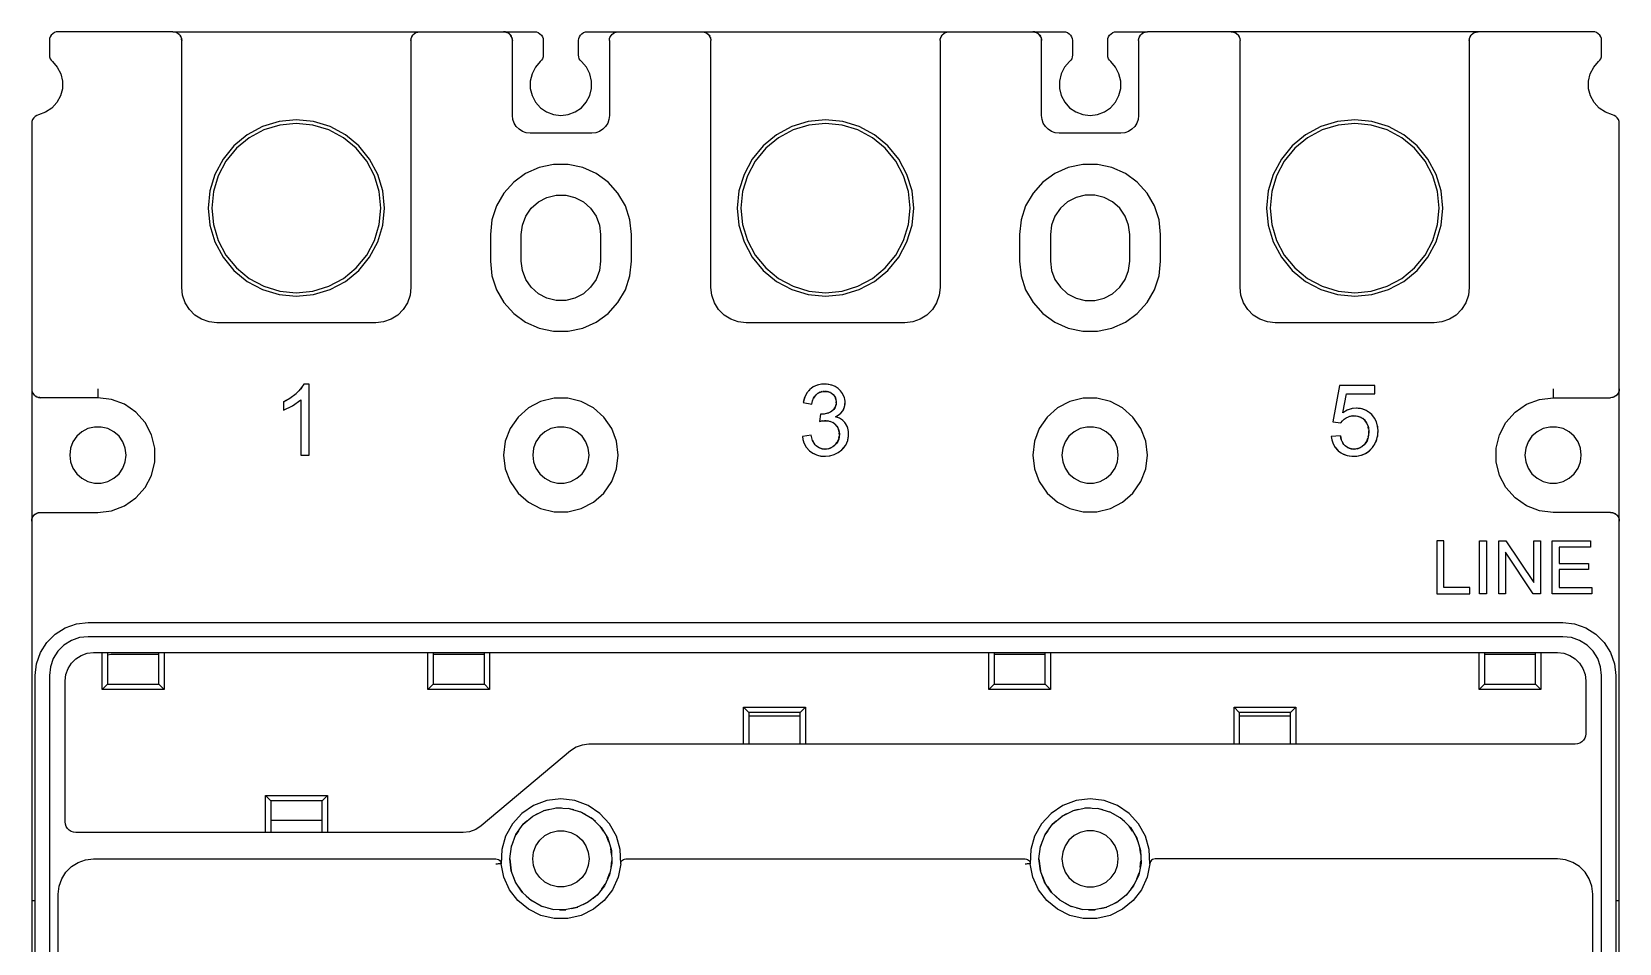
# Model space of a CAD drawing. Header units: millimetres. Extents: x 0 to 90, y 0 to 155.
# Drawn here: x 0 to 90, y 103.3 to 155 of the extents above; entities that cross this region are included whole.
import ezdxf

# ---------------------------------------------------------------- set-up
doc = ezdxf.new("R2010")
doc.units = ezdxf.units.MM

# ---------------------------------------------------------------- blocks, each defined once
blk = doc.blocks.new('CHINT_19175bf650855791af7d52e39bfb35eb_FACE_0')
at = {"color": 141, "linetype": 'Continuous', "true_color": 0x40d9ff}
for p, q in [((14.644, 134.224), (14.263, 134.013)), ((15.158, 134.653), (14.984, 134.481)), ((15.305, 134.83), (15.229, 134.738)), ((44.39, 134.332), (44.326, 134.22)), ((44.473, 134.428), (44.41, 134.355)), ((44.568, 134.503), (44.51, 134.459)), ((44.675, 134.56), (44.616, 134.53)), ((44.795, 134.595), (44.728, 134.577)), ((44.927, 134.61), (44.845, 134.603)), ((45.054, 134.605), (44.97, 134.611)), ((45.168, 134.581), (45.101, 134.598)), ((45.277, 134.538), (45.221, 134.565)), ((45.379, 134.472), (45.328, 134.511)), ((45.464, 134.39), (45.423, 134.437)), ((45.529, 134.298), (45.501, 134.345)), ((45.589, 134.15), (45.558, 134.243)), ((45.102, 133.364), (45.187, 133.396)), ((45.233, 133.414), (45.358, 133.482)), ((45.465, 133.573), (45.533, 133.667)), ((45.549, 133.703), (45.576, 133.766)), ((45.585, 133.801), (45.6, 133.874)), ((45.606, 133.968), (45.608, 134.007)), ((74.876, 133.214), (74.712, 133.187)), ((75.067, 133.21), (74.927, 133.215)), ((75.24, 133.173), (75.126, 133.202)), ((44.858, 132.934), (44.659, 132.893)), ((45.032, 132.945), (44.935, 132.942)), ((45.208, 132.923), (45.104, 132.941)), ((45.367, 132.866), (45.272, 132.907)), ((45.535, 132.756), (45.423, 132.84)), ((45.659, 132.617), (45.555, 132.74)), ((45.74, 132.459), (45.675, 132.591)), ((45.779, 132.295), (45.744, 132.452)), ((74.343, 132.974), (74.305, 132.939)), ((75.407, 133.098), (75.303, 133.153)), ((75.587, 132.955), (75.455, 133.071)), ((75.688, 132.811), (75.601, 132.936)), ((75.76, 132.635), (75.713, 132.757)), ((75.79, 132.474), (75.771, 132.593)), ((75.799, 132.247), (75.801, 132.371)), ((44.26, 131.851), (44.335, 131.694)), ((44.349, 131.665), (44.379, 131.624)), ((44.407, 131.586), (44.47, 131.52)), ((44.613, 131.419), (44.761, 131.362)), ((45.296, 131.401), (45.433, 131.478)), ((45.469, 131.507), (45.559, 131.588)), ((45.593, 131.626), (45.663, 131.721)), ((45.689, 131.762), (45.751, 131.907)), ((45.756, 131.932), (45.782, 132.07)), ((45.785, 132.12), (45.783, 132.247)), ((74.19, 132.092), (74.242, 131.874)), ((74.287, 131.771), (74.33, 131.679)), ((74.37, 131.621), (74.386, 131.599)), ((74.599, 131.423), (74.753, 131.362)), ((75.296, 131.408), (75.434, 131.491)), ((75.459, 131.512), (75.559, 131.606)), ((75.593, 131.646), (75.666, 131.754)), ((75.691, 131.794), (75.755, 131.955)), ((75.77, 132.024), (75.794, 132.152)), ((44.797, 131.355), (44.924, 131.338)), ((44.973, 131.338), (45.094, 131.347)), ((45.142, 131.354), (45.272, 131.393)), ((74.789, 131.356), (74.918, 131.339)), ((74.969, 131.338), (75.087, 131.348)), ((75.141, 131.357), (75.253, 131.392)), ((4, 117.7), (4, 119.8)), ((4.3, 119.8), (4.3, 118)), ((7.2, 118), (7.2, 119.8)), ((7.5, 119.8), (7.5, 117.7)), ((22.46, 117.7), (22.46, 119.8)), ((22.76, 119.8), (22.76, 118)), ((22.76, 119.7), (25.66, 119.7)), ((25.66, 118), (25.66, 119.8)), ((25.96, 119.8), (25.96, 117.7)), ((54.26, 117.7), (54.26, 119.8)), ((54.56, 119.8), (54.56, 118)), ((54.56, 119.7), (57.46, 119.7)), ((57.46, 118), (57.46, 119.8)), ((57.76, 119.8), (57.76, 117.7)), ((82.06, 117.7), (82.06, 119.8)), ((82.36, 119.8), (82.36, 118)), ((82.36, 119.7), (85.26, 119.7)), ((85.26, 118), (85.26, 119.8)), ((85.56, 119.8), (85.56, 117.7)), ((4.3, 118), (4, 117.7)), ((4.3, 118), (7.2, 118)), ((7.2, 118), (7.5, 117.7)), ((22.46, 117.7), (22.76, 118)), ((22.76, 118), (25.66, 118)), ((25.96, 117.7), (25.66, 118)), ((54.56, 118), (54.26, 117.7)), ((54.56, 118), (57.46, 118)), ((57.46, 118), (57.76, 117.7)), ((82.36, 118), (82.06, 117.7)), ((82.36, 118), (85.26, 118)), ((85.26, 118), (85.56, 117.7)), ((7.5, 117.7), (4, 117.7)), ((25.96, 117.7), (22.46, 117.7)), ((57.76, 117.7), (54.26, 117.7)), ((85.56, 117.7), (82.06, 117.7)), ((40.36, 116.7), (40.66, 116.4)), ((40.36, 116.7), (43.86, 116.7)), ((40.36, 114.6), (40.36, 116.7)), ((40.66, 116.4), (40.66, 114.6)), ((43.56, 116.4), (40.66, 116.4)), ((43.56, 116.2), (40.66, 116.2)), ((43.86, 116.7), (43.56, 116.4)), ((43.56, 114.6), (43.56, 116.4)), ((43.86, 116.7), (43.86, 114.6)), ((68.46, 116.4), (68.16, 116.7)), ((68.16, 116.7), (71.66, 116.7)), ((68.16, 114.6), (68.16, 116.7)), ((68.46, 116.4), (68.46, 114.6)), ((71.36, 116.4), (68.46, 116.4)), ((71.36, 116.2), (68.46, 116.2)), ((71.36, 116.4), (71.66, 116.7)), ((71.36, 114.6), (71.36, 116.4)), ((71.66, 116.7), (71.66, 114.6)), ((13.26, 111.7), (13.56, 111.4)), ((13.26, 109.6), (13.26, 111.7)), ((13.26, 111.7), (16.76, 111.7)), ((16.76, 111.7), (16.46, 111.4)), ((16.76, 111.7), (16.76, 109.6)), ((13.56, 111.4), (13.56, 109.6)), ((16.46, 111.4), (13.56, 111.4)), ((16.46, 109.6), (16.46, 111.4)), ((29.328, 110.899), (29.016, 110.823)), ((30.031, 110.979), (29.706, 110.979)), ((30.731, 110.885), (30.412, 110.963)), ((31.387, 110.623), (31.094, 110.777)), ((59.328, 110.899), (59.016, 110.823)), ((60.031, 110.979), (59.706, 110.979)), ((60.731, 110.885), (60.412, 110.963)), ((61.387, 110.623), (61.094, 110.777)), ((16.46, 110.268), (13.56, 110.268)), ((28.077, 110.242), (27.85, 110.041)), ((28.663, 110.65), (28.385, 110.504)), ((31.959, 110.211), (31.71, 110.431)), ((32.413, 109.672), (32.223, 109.947)), ((58.077, 110.242), (57.85, 110.041)), ((58.663, 110.65), (58.385, 110.504)), ((61.959, 110.211), (61.71, 110.431)), ((62.413, 109.672), (62.223, 109.947)), ((27.271, 109.023), (27.188, 108.803)), ((27.603, 109.696), (27.443, 109.463)), ((32.723, 109.039), (32.604, 109.353)), ((57.271, 109.023), (57.188, 108.803)), ((57.603, 109.696), (57.443, 109.463)), ((62.723, 109.039), (62.604, 109.353)), ((27.1, 108.1), (27.183, 107.415)), ((32.87, 108.349), (32.829, 108.684)), ((57.1, 108.1), (57.183, 107.415)), ((62.87, 108.349), (62.829, 108.684)), ((27.263, 107.199), (27.426, 106.769)), ((32.65, 106.968), (32.778, 107.306)), ((32.843, 107.628), (32.885, 107.981)), ((57.263, 107.199), (57.426, 106.769)), ((62.65, 106.968), (62.778, 107.306)), ((62.843, 107.628), (62.885, 107.981)), ((27.579, 106.54), (27.814, 106.199)), ((32.306, 106.373), (32.512, 106.672)), ((57.579, 106.54), (57.814, 106.199)), ((62.306, 106.373), (62.512, 106.672)), ((28.031, 105.999), (28.326, 105.737)), ((28.592, 105.588), (28.932, 105.409)), ((29.233, 105.324), (29.598, 105.234)), ((30.601, 105.283), (30.959, 105.371)), ((31.252, 105.506), (31.576, 105.676)), ((31.832, 105.876), (32.104, 106.118)), ((58.031, 105.999), (58.326, 105.737)), ((58.592, 105.588), (58.932, 105.409)), ((59.233, 105.324), (59.598, 105.234)), ((60.601, 105.283), (60.959, 105.371)), ((61.252, 105.506), (61.576, 105.676)), ((61.832, 105.876), (62.104, 106.118)), ((29.915, 105.221), (30.287, 105.221)), ((59.915, 105.221), (60.287, 105.221))]:
    blk.add_line(p, q, dxfattribs=at)
for points in [[(8, 155), (1.5, 155), (1.389, 154.987), (1.283, 154.95), (1.188, 154.891), (1.109, 154.812), (1.05, 154.717), (1.013, 154.611), (1, 154.5), (1, 153.677), (1.011, 153.573), (1.044, 153.473), (1.096, 153.382), (1.167, 153.304), (1.446, 152.985), (1.641, 152.608), (1.739, 152.195), (1.735, 151.771), (1.629, 151.36), (1.427, 150.987), (1.141, 150.673), (0.788, 150.438), (0.389, 150.294), (0.283, 150.257), (0.188, 150.197), (0.109, 150.118), (0.05, 150.023), (0.013, 149.918), (0, 149.806), (0, 134.75)], [(8, 155), (22, 155), (26.75, 155)], [(8, 155), (8.111, 154.987), (8.217, 154.95), (8.312, 154.891), (8.391, 154.812), (8.45, 154.717), (8.487, 154.611), (8.5, 154.5)], [(8.158, 154.971), (8.129, 154.983), (8.121, 154.984)], [(8.274, 154.915), (8.25, 154.933), (8.235, 154.939)], [(8.37, 154.833), (8.354, 154.854), (8.334, 154.868)], [(21.5, 154.5), (21.513, 154.611), (21.55, 154.717), (21.609, 154.812), (21.688, 154.891), (21.783, 154.95), (21.889, 154.987), (22, 155)], [(21.63, 154.833), (21.646, 154.854), (21.666, 154.868)], [(21.726, 154.915), (21.75, 154.933), (21.765, 154.939)], [(21.842, 154.971), (21.871, 154.983), (21.879, 154.984)], [(26.75, 155), (26.827, 154.994), (26.849, 154.989)], [(27.25, 154.5), (27.237, 154.611), (27.2, 154.717), (27.141, 154.812), (27.062, 154.891), (26.967, 154.95), (26.861, 154.987), (26.75, 155)], [(26.75, 155), (28.5, 155), (28.611, 154.987), (28.717, 154.95), (28.812, 154.891), (28.891, 154.812), (28.95, 154.717), (28.987, 154.611), (29, 154.5), (29, 153.677), (28.989, 153.573), (28.956, 153.473), (28.904, 153.382), (28.833, 153.304), (28.556, 152.988), (28.361, 152.614), (28.262, 152.205), (28.263, 151.784), (28.365, 151.376), (28.562, 151.003), (28.841, 150.688), (29.188, 150.45), (29.582, 150.301), (30, 150.25), (30.418, 150.301), (30.812, 150.45), (31.159, 150.688), (31.438, 151.003), (31.635, 151.376), (31.737, 151.784), (31.738, 152.205), (31.639, 152.614), (31.444, 152.988), (31.167, 153.304), (31.096, 153.382), (31.044, 153.473), (31.011, 153.573), (31, 153.677), (31, 154.5), (31.013, 154.611), (31.05, 154.717), (31.109, 154.812), (31.188, 154.891), (31.283, 154.95), (31.389, 154.987), (31.5, 155), (33.25, 155)], [(26.875, 154.983), (26.903, 154.976), (26.934, 154.962)], [(26.987, 154.938), (27.007, 154.929), (27.045, 154.901)], [(27.067, 154.885), (27.077, 154.879), (27.137, 154.817), (27.139, 154.814)], [(27.148, 154.8), (27.185, 154.746), (27.193, 154.728)], [(32.75, 154.5), (32.763, 154.611), (32.8, 154.717), (32.859, 154.812), (32.938, 154.891), (33.033, 154.95), (33.139, 154.987), (33.25, 155)], [(32.88, 154.833), (32.896, 154.854), (32.916, 154.868)], [(32.976, 154.915), (33, 154.933), (33.015, 154.939)], [(33.092, 154.971), (33.121, 154.983), (33.129, 154.984)], [(33.25, 155), (38, 155), (52, 155), (56.75, 155)], [(38, 155), (38.111, 154.987), (38.217, 154.95), (38.312, 154.891), (38.391, 154.812), (38.45, 154.717), (38.487, 154.611), (38.5, 154.5)], [(38, 155), (38.077, 154.994), (38.099, 154.989)], [(38.125, 154.983), (38.153, 154.976), (38.184, 154.962)], [(38.237, 154.938), (38.257, 154.929), (38.295, 154.901)], [(38.317, 154.885), (38.327, 154.879), (38.387, 154.817), (38.389, 154.814)], [(38.398, 154.8), (38.435, 154.746), (38.443, 154.728)], [(51.5, 154.5), (51.513, 154.611), (51.55, 154.717), (51.609, 154.812), (51.688, 154.891), (51.783, 154.95), (51.889, 154.987), (52, 155)], [(51.63, 154.833), (51.646, 154.854), (51.666, 154.868)], [(51.726, 154.915), (51.75, 154.933), (51.765, 154.939)], [(51.842, 154.971), (51.871, 154.983), (51.879, 154.984)], [(56.75, 155), (56.827, 154.994), (56.849, 154.989)], [(57.25, 154.5), (57.237, 154.611), (57.2, 154.717), (57.141, 154.812), (57.062, 154.891), (56.967, 154.95), (56.861, 154.987), (56.75, 155)], [(56.75, 155), (58.5, 155), (58.611, 154.987), (58.717, 154.95), (58.812, 154.891), (58.891, 154.812), (58.95, 154.717), (58.987, 154.611), (59, 154.5), (59, 153.677), (58.989, 153.573), (58.956, 153.473), (58.904, 153.382), (58.833, 153.304), (58.556, 152.988), (58.361, 152.614), (58.262, 152.205), (58.263, 151.784), (58.365, 151.376), (58.562, 151.003), (58.841, 150.688), (59.188, 150.45), (59.582, 150.301), (60, 150.25), (60.418, 150.301), (60.812, 150.45), (61.159, 150.688), (61.438, 151.003), (61.635, 151.376), (61.737, 151.784), (61.738, 152.205), (61.639, 152.614), (61.444, 152.988), (61.167, 153.304), (61.096, 153.382), (61.044, 153.473), (61.011, 153.573), (61, 153.677), (61, 154.5), (61.013, 154.611), (61.05, 154.717), (61.109, 154.812), (61.188, 154.891), (61.283, 154.95), (61.389, 154.987), (61.5, 155), (63.25, 155)], [(56.875, 154.983), (56.903, 154.976), (56.934, 154.962)], [(56.987, 154.938), (57.007, 154.929), (57.045, 154.901)], [(57.067, 154.885), (57.077, 154.879), (57.137, 154.817), (57.139, 154.814)], [(57.148, 154.8), (57.185, 154.746), (57.193, 154.728)], [(62.75, 154.5), (62.763, 154.611), (62.8, 154.717), (62.859, 154.812), (62.938, 154.891), (63.033, 154.95), (63.139, 154.987), (63.25, 155)], [(62.88, 154.833), (62.896, 154.854), (62.916, 154.868)], [(62.976, 154.915), (63, 154.933), (63.015, 154.939)], [(63.092, 154.971), (63.121, 154.983), (63.129, 154.984)], [(82, 155), (68, 155), (63.25, 155)], [(68, 155), (68.077, 154.994), (68.099, 154.989)], [(68, 155), (68.111, 154.987), (68.217, 154.95), (68.312, 154.891), (68.391, 154.812), (68.45, 154.717), (68.487, 154.611), (68.5, 154.5)], [(68.125, 154.983), (68.153, 154.976), (68.184, 154.962)], [(68.237, 154.938), (68.257, 154.929), (68.295, 154.901)], [(68.317, 154.885), (68.327, 154.879), (68.387, 154.817), (68.389, 154.814)], [(68.398, 154.8), (68.435, 154.746), (68.443, 154.728)], [(81.5, 154.5), (81.513, 154.611), (81.55, 154.717), (81.609, 154.812), (81.688, 154.891), (81.783, 154.95), (81.889, 154.987), (82, 155)], [(81.63, 154.833), (81.646, 154.854), (81.666, 154.868)], [(81.726, 154.915), (81.75, 154.933), (81.765, 154.939)], [(81.842, 154.971), (81.871, 154.983), (81.879, 154.984)], [(90, 134.75), (90, 149.806), (89.987, 149.918), (89.95, 150.023), (89.891, 150.118), (89.812, 150.197), (89.717, 150.257), (89.611, 150.294), (89.212, 150.438), (88.859, 150.673), (88.573, 150.987), (88.371, 151.36), (88.265, 151.771), (88.261, 152.195), (88.359, 152.608), (88.554, 152.985), (88.833, 153.304), (88.904, 153.382), (88.956, 153.473), (88.989, 153.573), (89, 153.677), (89, 154.5), (88.987, 154.611), (88.95, 154.717), (88.891, 154.812), (88.812, 154.891), (88.717, 154.95), (88.611, 154.987), (88.5, 155), (82, 155)], [(8.439, 154.735), (8.426, 154.761), (8.408, 154.784)], [(8.481, 154.63), (8.468, 154.676), (8.457, 154.699)], [(8.5, 154.5), (8.498, 154.547), (8.491, 154.593), (8.488, 154.603)], [(21.5, 154.5), (21.5, 140.5), (21.45, 140.055), (21.302, 139.632), (21.064, 139.253), (20.747, 138.936), (20.368, 138.698), (19.945, 138.55), (19.5, 138.5), (10.5, 138.5), (10.055, 138.55), (9.632, 138.698), (9.253, 138.936), (8.936, 139.253), (8.698, 139.632), (8.55, 140.055), (8.5, 140.5), (8.5, 154.5)], [(21.5, 154.5), (21.502, 154.547), (21.509, 154.593), (21.512, 154.603)], [(21.519, 154.63), (21.532, 154.676), (21.543, 154.699)], [(21.561, 154.735), (21.574, 154.761), (21.592, 154.784)], [(27.207, 154.699), (27.221, 154.668), (27.231, 154.63)], [(27.239, 154.601), (27.243, 154.585), (27.25, 154.5)], [(32.75, 154.5), (32.75, 150.25), (32.725, 150.027), (32.651, 149.816), (32.532, 149.627), (32.373, 149.468), (32.184, 149.349), (31.973, 149.275), (31.75, 149.25), (28.25, 149.25), (28.027, 149.275), (27.816, 149.349), (27.627, 149.468), (27.468, 149.627), (27.349, 149.816), (27.275, 150.027), (27.25, 150.25), (27.25, 154.5)], [(32.75, 154.5), (32.752, 154.547), (32.759, 154.593), (32.762, 154.603)], [(32.769, 154.63), (32.782, 154.676), (32.793, 154.699)], [(32.811, 154.735), (32.824, 154.761), (32.842, 154.784)], [(38.457, 154.699), (38.471, 154.668), (38.481, 154.63)], [(38.489, 154.601), (38.493, 154.585), (38.5, 154.5)], [(51.5, 154.5), (51.5, 140.5), (51.45, 140.055), (51.302, 139.632), (51.064, 139.253), (50.747, 138.936), (50.368, 138.698), (49.945, 138.55), (49.5, 138.5), (40.5, 138.5), (40.055, 138.55), (39.632, 138.698), (39.253, 138.936), (38.936, 139.253), (38.698, 139.632), (38.55, 140.055), (38.5, 140.5), (38.5, 154.5)], [(51.5, 154.5), (51.502, 154.547), (51.509, 154.593), (51.512, 154.603)], [(51.519, 154.63), (51.532, 154.676), (51.543, 154.699)], [(51.561, 154.735), (51.574, 154.761), (51.592, 154.784)], [(57.207, 154.699), (57.221, 154.668), (57.231, 154.63)], [(57.239, 154.601), (57.243, 154.585), (57.25, 154.5)], [(62.75, 154.5), (62.75, 150.25), (62.725, 150.027), (62.651, 149.816), (62.532, 149.627), (62.373, 149.468), (62.184, 149.349), (61.973, 149.275), (61.75, 149.25), (58.25, 149.25), (58.027, 149.275), (57.816, 149.349), (57.627, 149.468), (57.468, 149.627), (57.349, 149.816), (57.275, 150.027), (57.25, 150.25), (57.25, 154.5)], [(62.75, 154.5), (62.752, 154.547), (62.759, 154.593), (62.762, 154.603)], [(62.769, 154.63), (62.782, 154.676), (62.793, 154.699)], [(62.811, 154.735), (62.824, 154.761), (62.842, 154.784)], [(68.457, 154.699), (68.471, 154.668), (68.481, 154.63)], [(68.489, 154.601), (68.493, 154.585), (68.5, 154.5)], [(81.5, 154.5), (81.5, 140.5), (81.45, 140.055), (81.302, 139.632), (81.064, 139.253), (80.747, 138.936), (80.368, 138.698), (79.945, 138.55), (79.5, 138.5), (70.5, 138.5), (70.055, 138.55), (69.632, 138.698), (69.253, 138.936), (68.936, 139.253), (68.698, 139.632), (68.55, 140.055), (68.5, 140.5), (68.5, 154.5)], [(81.5, 154.5), (81.502, 154.547), (81.509, 154.593), (81.512, 154.603)], [(81.519, 154.63), (81.532, 154.676), (81.543, 154.699)], [(81.561, 154.735), (81.574, 154.761), (81.592, 154.784)], [(10.096, 145.975), (10, 145), (10.096, 144.025), (10.381, 143.087), (10.843, 142.222), (11.464, 141.464), (12.222, 140.843), (13.087, 140.381), (14.025, 140.096), (15, 140), (15.975, 140.096), (16.913, 140.381), (17.778, 140.843), (18.536, 141.464), (19.157, 142.222), (19.619, 143.087), (19.904, 144.025), (20, 145), (19.904, 145.975), (19.619, 146.913), (19.157, 147.778), (18.536, 148.536), (17.778, 149.157), (16.913, 149.619), (15.975, 149.904), (15, 150), (14.025, 149.904), (13.087, 149.619), (12.222, 149.157), (11.464, 148.536), (10.843, 147.778), (10.381, 146.913), (10.096, 145.975)], [(19.704, 144.064), (19.796, 145), (19.704, 145.936), (19.431, 146.835), (18.988, 147.665), (18.391, 148.391), (17.665, 148.988), (16.835, 149.431), (15.936, 149.704), (15, 149.796), (14.064, 149.704), (13.165, 149.431), (12.335, 148.988), (11.609, 148.391), (11.012, 147.665), (10.569, 146.835), (10.296, 145.936), (10.204, 145), (10.296, 144.064), (10.569, 143.165), (11.012, 142.335), (11.609, 141.609), (12.335, 141.012), (13.165, 140.569), (14.064, 140.296), (15, 140.204), (15.936, 140.296), (16.835, 140.569), (17.665, 141.012), (18.391, 141.609), (18.988, 142.335), (19.431, 143.165), (19.704, 144.064)], [(40.096, 145.975), (40, 145), (40.096, 144.025), (40.381, 143.087), (40.843, 142.222), (41.464, 141.464), (42.222, 140.843), (43.087, 140.381), (44.025, 140.096), (45, 140), (45.975, 140.096), (46.913, 140.381), (47.778, 140.843), (48.536, 141.464), (49.157, 142.222), (49.619, 143.087), (49.904, 144.025), (50, 145), (49.904, 145.975), (49.619, 146.913), (49.157, 147.778), (48.536, 148.536), (47.778, 149.157), (46.913, 149.619), (45.975, 149.904), (45, 150), (44.025, 149.904), (43.087, 149.619), (42.222, 149.157), (41.464, 148.536), (40.843, 147.778), (40.381, 146.913), (40.096, 145.975)], [(49.704, 144.064), (49.796, 145), (49.704, 145.936), (49.431, 146.835), (48.988, 147.665), (48.391, 148.391), (47.665, 148.988), (46.835, 149.431), (45.936, 149.704), (45, 149.796), (44.064, 149.704), (43.165, 149.431), (42.335, 148.988), (41.609, 148.391), (41.012, 147.665), (40.569, 146.835), (40.296, 145.936), (40.204, 145), (40.296, 144.064), (40.569, 143.165), (41.012, 142.335), (41.609, 141.609), (42.335, 141.012), (43.165, 140.569), (44.064, 140.296), (45, 140.204), (45.936, 140.296), (46.835, 140.569), (47.665, 141.012), (48.391, 141.609), (48.988, 142.335), (49.431, 143.165), (49.704, 144.064)], [(70.096, 145.975), (70, 145), (70.096, 144.025), (70.381, 143.087), (70.843, 142.222), (71.464, 141.464), (72.222, 140.843), (73.087, 140.381), (74.025, 140.096), (75, 140), (75.975, 140.096), (76.913, 140.381), (77.778, 140.843), (78.536, 141.464), (79.157, 142.222), (79.619, 143.087), (79.904, 144.025), (80, 145), (79.904, 145.975), (79.619, 146.913), (79.157, 147.778), (78.536, 148.536), (77.778, 149.157), (76.913, 149.619), (75.975, 149.904), (75, 150), (74.025, 149.904), (73.087, 149.619), (72.222, 149.157), (71.464, 148.536), (70.843, 147.778), (70.381, 146.913), (70.096, 145.975)], [(79.704, 144.064), (79.796, 145), (79.704, 145.936), (79.431, 146.835), (78.988, 147.665), (78.391, 148.391), (77.665, 148.988), (76.835, 149.431), (75.936, 149.704), (75, 149.796), (74.064, 149.704), (73.165, 149.431), (72.335, 148.988), (71.609, 148.391), (71.012, 147.665), (70.569, 146.835), (70.296, 145.936), (70.204, 145), (70.296, 144.064), (70.569, 143.165), (71.012, 142.335), (71.609, 141.609), (72.335, 141.012), (73.165, 140.569), (74.064, 140.296), (75, 140.204), (75.936, 140.296), (76.835, 140.569), (77.665, 141.012), (78.391, 141.609), (78.988, 142.335), (79.431, 143.165), (79.704, 144.064)], [(26, 143.5), (26, 142), (26.087, 141.168), (26.346, 140.373), (26.764, 139.649), (27.323, 139.027), (28, 138.536), (28.764, 138.196), (29.582, 138.022), (30.418, 138.022), (31.236, 138.196), (32, 138.536), (32.677, 139.027), (33.236, 139.649), (33.654, 140.373), (33.913, 141.168), (34, 142), (34, 143.5), (33.913, 144.332), (33.654, 145.127), (33.236, 145.851), (32.677, 146.473), (32, 146.964), (31.236, 147.304), (30.418, 147.478), (29.582, 147.478), (28.764, 147.304), (28, 146.964), (27.323, 146.473), (26.764, 145.851), (26.346, 145.127), (26.087, 144.332), (26, 143.5)], [(56, 143.5), (56, 142), (56.087, 141.168), (56.346, 140.373), (56.764, 139.649), (57.323, 139.027), (58, 138.536), (58.764, 138.196), (59.582, 138.022), (60.418, 138.022), (61.236, 138.196), (62, 138.536), (62.677, 139.027), (63.236, 139.649), (63.654, 140.373), (63.913, 141.168), (64, 142), (64, 143.5), (63.913, 144.332), (63.654, 145.127), (63.236, 145.851), (62.677, 146.473), (62, 146.964), (61.236, 147.304), (60.418, 147.478), (59.582, 147.478), (58.764, 147.304), (58, 146.964), (57.323, 146.473), (56.764, 145.851), (56.346, 145.127), (56.087, 144.332), (56, 143.5)], [(32.25, 143.5), (32.25, 142), (32.185, 141.462), (31.992, 140.954), (31.684, 140.508), (31.278, 140.148), (30.798, 139.896), (30.271, 139.766), (29.729, 139.766), (29.202, 139.896), (28.722, 140.148), (28.316, 140.508), (28.008, 140.954), (27.815, 141.462), (27.75, 142), (27.75, 143.5), (27.815, 144.038), (28.008, 144.546), (28.316, 144.992), (28.722, 145.352), (29.202, 145.604), (29.729, 145.734), (30.271, 145.734), (30.798, 145.604), (31.278, 145.352), (31.684, 144.992), (31.992, 144.546), (32.185, 144.038), (32.25, 143.5)], [(62.25, 142), (62.25, 143.5), (62.185, 144.038), (61.992, 144.546), (61.684, 144.992), (61.278, 145.352), (60.798, 145.604), (60.271, 145.734), (59.729, 145.734), (59.202, 145.604), (58.722, 145.352), (58.316, 144.992), (58.008, 144.546), (57.815, 144.038), (57.75, 143.5), (57.75, 142), (57.815, 141.462), (58.008, 140.954), (58.316, 140.508), (58.722, 140.148), (59.202, 139.896), (59.729, 139.766), (60.271, 139.766), (60.798, 139.896), (61.278, 140.148), (61.684, 140.508), (61.992, 140.954), (62.185, 141.462), (62.25, 142)], [(14.263, 134.013), (14.263, 133.538), (14.78, 133.792), (15.246, 134.129), (15.246, 131), (15.737, 131), (15.737, 135.016), (15.42, 135.016), (15.298, 134.82), (15.149, 134.643), (14.984, 134.481)], [(45.968, 134.492), (45.853, 134.646), (45.71, 134.775), (45.546, 134.876), (45.412, 134.935), (45.272, 134.978), (45.026, 135.014), (44.777, 135.008), (44.533, 134.957), (44.307, 134.857), (44.108, 134.709), (43.948, 134.519), (43.821, 134.275), (43.739, 133.98)], [(44.869, 135.01), (44.804, 135.01), (44.792, 135.008)], [(45.186, 134.991), (45.091, 135.009), (45.06, 135.009)], [(0, 134.75), (0, 127.25), (0, 105.734), (0, 105.218)], [(0, 134.75), (0.013, 134.639), (0.05, 134.533), (0.109, 134.438), (0.188, 134.359), (0.283, 134.3), (0.389, 134.263), (0.5, 134.25)], [(0.029, 134.592), (0.017, 134.621), (0.016, 134.629)], [(0.085, 134.476), (0.067, 134.5), (0.061, 134.515)], [(0.167, 134.38), (0.146, 134.396), (0.132, 134.416)], [(0.265, 134.311), (0.239, 134.324), (0.216, 134.342)], [(0.37, 134.269), (0.324, 134.282), (0.301, 134.293)], [(0.5, 134.25), (0.453, 134.252), (0.407, 134.259), (0.397, 134.262)], [(3.75, 134.75), (3.75, 134.25), (0.5, 134.25)], [(0.5, 127.75), (3.75, 127.75), (4.528, 127.844), (5.26, 128.122), (5.905, 128.567), (6.425, 129.154), (6.789, 129.848), (6.976, 130.608), (6.976, 131.392), (6.789, 132.152), (6.425, 132.846), (5.905, 133.433), (5.26, 133.878), (4.528, 134.156), (3.75, 134.25)], [(14.263, 134.013), (14.64, 134.221), (14.984, 134.481)], [(26.844, 131.778), (26.75, 131), (26.844, 130.222), (27.122, 129.49), (27.567, 128.845), (28.154, 128.325), (28.848, 127.961), (29.608, 127.774), (30.392, 127.774), (31.152, 127.961), (31.846, 128.325), (32.433, 128.845), (32.878, 129.49), (33.156, 130.222), (33.25, 131), (33.156, 131.778), (32.878, 132.51), (32.433, 133.155), (31.846, 133.675), (31.152, 134.039), (30.392, 134.226), (29.608, 134.226), (28.848, 134.039), (28.154, 133.675), (27.567, 133.155), (27.122, 132.51), (26.844, 131.778)], [(43.82, 134.269), (43.817, 134.263), (43.739, 133.98)], [(43.944, 134.512), (43.938, 134.504), (43.864, 134.358)], [(44.105, 134.706), (44.102, 134.703), (44.052, 134.642)], [(44.23, 133.892), (44.267, 134.063), (44.329, 134.227), (44.388, 134.33), (44.464, 134.42), (44.555, 134.496), (44.658, 134.554), (44.77, 134.592), (44.887, 134.61), (45.005, 134.611), (45.122, 134.595), (45.235, 134.561), (45.34, 134.505), (45.431, 134.43), (45.506, 134.339), (45.563, 134.235), (45.588, 134.159), (45.609, 134.003), (45.599, 133.863), (45.575, 133.761), (45.532, 133.665), (45.465, 133.573), (45.358, 133.482)], [(44.349, 134.876), (44.306, 134.857), (44.269, 134.829)], [(44.599, 134.971), (44.541, 134.96), (44.537, 134.958)], [(45.35, 134.954), (45.326, 134.963), (45.307, 134.967)], [(45.803, 134.691), (45.715, 134.771), (45.712, 134.773)], [(45.968, 134.492), (45.856, 134.643), (45.854, 134.645)], [(45.974, 133.505), (46.056, 133.663), (46.102, 133.834), (46.112, 134.038), (46.071, 134.262), (45.968, 134.492)], [(46.068, 134.27), (46.066, 134.28), (45.968, 134.492)], [(46.11, 134.047), (46.11, 134.057), (46.091, 134.155)], [(56.844, 131.778), (56.75, 131), (56.844, 130.222), (57.122, 129.49), (57.567, 128.845), (58.154, 128.325), (58.848, 127.961), (59.608, 127.774), (60.392, 127.774), (61.152, 127.961), (61.846, 128.325), (62.433, 128.845), (62.878, 129.49), (63.156, 130.222), (63.25, 131), (63.156, 131.778), (62.878, 132.51), (62.433, 133.155), (61.846, 133.675), (61.152, 134.039), (60.392, 134.226), (59.608, 134.226), (58.848, 134.039), (58.154, 133.675), (57.567, 133.155), (57.122, 132.51), (56.844, 131.778)], [(74.326, 133.401), (74.542, 134.476), (76.138, 134.476), (76.138, 134.946), (74.149, 134.946), (73.761, 132.891), (74.222, 132.831), (74.306, 132.94), (74.407, 133.034), (74.522, 133.11)], [(89.5, 127.75), (86.25, 127.75), (85.472, 127.844), (84.74, 128.122), (84.095, 128.567), (83.575, 129.154), (83.211, 129.848), (83.024, 130.608), (83.024, 131.392), (83.211, 132.152), (83.575, 132.846), (84.095, 133.433), (84.74, 133.878), (85.472, 134.156), (86.25, 134.25)], [(86.25, 134.75), (86.25, 134.25), (89.5, 134.25)], [(90, 134.75), (89.987, 134.639), (89.95, 134.533), (89.891, 134.438), (89.812, 134.359), (89.717, 134.3), (89.611, 134.263), (89.5, 134.25)], [(89.601, 134.261), (89.585, 134.257), (89.5, 134.25)], [(89.699, 134.293), (89.668, 134.279), (89.63, 134.269)], [(89.8, 134.352), (89.746, 134.315), (89.728, 134.307)], [(89.885, 134.433), (89.879, 134.423), (89.817, 134.363), (89.814, 134.361)], [(89.938, 134.513), (89.929, 134.493), (89.901, 134.455)], [(89.983, 134.625), (89.976, 134.597), (89.962, 134.566)], [(90, 134.75), (89.994, 134.673), (89.989, 134.651)], [(90, 105.218), (90, 105.734), (90, 127.25), (90, 134.75)], [(43.739, 133.98), (44.23, 133.892), (44.267, 134.064)], [(45.358, 133.482), (45.24, 133.416), (45.113, 133.367), (44.915, 133.325), (44.713, 133.325), (44.659, 132.893)], [(44.951, 133.332), (44.915, 133.325), (44.905, 133.325)], [(45.563, 133.166), (45.72, 133.253), (45.86, 133.366), (45.974, 133.505)], [(45.724, 133.257), (45.729, 133.26), (45.799, 133.317)], [(45.863, 133.369), (45.867, 133.373), (45.974, 133.505)], [(45.974, 133.505), (46.032, 133.607), (46.048, 133.648)], [(46.06, 133.678), (46.074, 133.714), (46.088, 133.783)], [(46.103, 133.854), (46.108, 133.877), (46.109, 133.989)], [(74.522, 133.11), (74.607, 133.152), (74.695, 133.183), (74.853, 133.214), (75.014, 133.217), (75.173, 133.195), (75.326, 133.145), (75.465, 133.065), (75.585, 132.958), (75.68, 132.829), (75.747, 132.682), (75.782, 132.555), (75.804, 132.342), (75.793, 132.129), (75.753, 131.943), (75.7, 131.811), (75.627, 131.688), (75.536, 131.578), (75.427, 131.485), (75.305, 131.411), (75.171, 131.362), (75.03, 131.338), (74.887, 131.339), (74.746, 131.364), (74.599, 131.423), (74.456, 131.525), (74.383, 131.602), (74.323, 131.689), (74.237, 131.884), (74.19, 132.092)], [(75.966, 133.289), (75.821, 133.415), (75.659, 133.517), (75.419, 133.61), (75.135, 133.651), (74.849, 133.63), (74.576, 133.543), (74.326, 133.401)], [(74.573, 133.542), (74.57, 133.54), (74.326, 133.401)], [(74.837, 133.626), (74.821, 133.624), (74.609, 133.553)], [(75.111, 133.65), (75.081, 133.652), (74.923, 133.635)], [(75.381, 133.615), (75.334, 133.629), (75.205, 133.641)], [(75.615, 133.534), (75.567, 133.56), (75.482, 133.585)], [(75.796, 133.431), (75.776, 133.447), (75.733, 133.47)], [(76.009, 131.418), (76.096, 131.538), (76.169, 131.666), (76.261, 131.897), (76.313, 132.139), (76.326, 132.387), (76.302, 132.634), (76.236, 132.875), (76.123, 133.096), (75.966, 133.289)], [(76.245, 132.84), (76.236, 132.875), (76.123, 133.095), (75.966, 133.289)], [(2.196, 131.383), (2.15, 131), (2.196, 130.617), (2.333, 130.256), (2.552, 129.939), (2.841, 129.683), (3.183, 129.504), (3.557, 129.412), (3.943, 129.412), (4.317, 129.504), (4.659, 129.683), (4.948, 129.939), (5.167, 130.256), (5.304, 130.617), (5.35, 131), (5.304, 131.383), (5.167, 131.744), (4.948, 132.061), (4.659, 132.317), (4.317, 132.496), (3.943, 132.588), (3.557, 132.588), (3.183, 132.496), (2.841, 132.317), (2.552, 132.061), (2.333, 131.744), (2.196, 131.383)], [(28.446, 131.383), (28.4, 131), (28.446, 130.617), (28.583, 130.256), (28.802, 129.939), (29.091, 129.683), (29.433, 129.504), (29.807, 129.412), (30.193, 129.412), (30.567, 129.504), (30.909, 129.683), (31.198, 129.939), (31.417, 130.256), (31.554, 130.617), (31.6, 131), (31.554, 131.383), (31.417, 131.744), (31.198, 132.061), (30.909, 132.317), (30.567, 132.496), (30.193, 132.588), (29.807, 132.588), (29.433, 132.496), (29.091, 132.317), (28.802, 132.061), (28.583, 131.744), (28.446, 131.383)], [(44.659, 132.893), (44.82, 132.929), (44.984, 132.947), (45.14, 132.939), (45.292, 132.902), (45.433, 132.835), (45.557, 132.739), (45.648, 132.635), (45.703, 132.546), (45.744, 132.45), (45.778, 132.316), (45.789, 132.177), (45.78, 132.038), (45.75, 131.903), (45.697, 131.774), (45.622, 131.657), (45.528, 131.554), (45.42, 131.468), (45.298, 131.401), (45.166, 131.358), (45.029, 131.338), (44.89, 131.339), (44.753, 131.363), (44.61, 131.42), (44.47, 131.52)], [(45.928, 131.294), (46.047, 131.422), (46.146, 131.564), (46.258, 131.818), (46.307, 132.091), (46.301, 132.338), (46.266, 132.52), (46.198, 132.692), (46.097, 132.848), (45.965, 132.978), (45.797, 133.085), (45.563, 133.166)], [(45.793, 133.086), (45.789, 133.089), (45.563, 133.166)], [(46.011, 132.933), (45.977, 132.969), (45.97, 132.973)], [(46.152, 132.763), (46.123, 132.814), (46.109, 132.828)], [(46.24, 132.584), (46.226, 132.633), (46.211, 132.659)], [(46.292, 132.387), (46.288, 132.425), (46.277, 132.463)], [(61.554, 130.617), (61.6, 131), (61.554, 131.383), (61.417, 131.744), (61.198, 132.061), (60.909, 132.317), (60.567, 132.496), (60.193, 132.588), (59.807, 132.588), (59.433, 132.496), (59.091, 132.317), (58.802, 132.061), (58.583, 131.744), (58.446, 131.383), (58.4, 131), (58.446, 130.617), (58.583, 130.256), (58.802, 129.939), (59.091, 129.683), (59.433, 129.504), (59.807, 129.412), (60.193, 129.412), (60.567, 129.504), (60.909, 129.683), (61.198, 129.939), (61.417, 130.256), (61.554, 130.617)], [(74.406, 133.032), (74.522, 133.11), (74.696, 133.184)], [(76.307, 132.588), (76.304, 132.628), (76.303, 132.631)], [(76.321, 132.297), (76.326, 132.356), (76.325, 132.367)], [(84.696, 131.383), (84.65, 131), (84.696, 130.617), (84.833, 130.256), (85.052, 129.939), (85.341, 129.683), (85.683, 129.504), (86.057, 129.412), (86.443, 129.412), (86.817, 129.504), (87.159, 129.683), (87.448, 129.939), (87.667, 130.256), (87.804, 130.617), (87.85, 131), (87.804, 131.383), (87.667, 131.744), (87.448, 132.061), (87.159, 132.317), (86.817, 132.496), (86.443, 132.588), (86.057, 132.588), (85.683, 132.496), (85.341, 132.317), (85.052, 132.061), (84.833, 131.744), (84.696, 131.383)], [(44.47, 131.52), (44.407, 131.585), (44.35, 131.664), (44.265, 131.832), (44.181, 132.122), (43.69, 132.056), (43.72, 131.873), (43.774, 131.696), (43.903, 131.451), (44.087, 131.243)], [(43.721, 131.869), (43.722, 131.864), (43.749, 131.777)], [(43.775, 131.693), (43.778, 131.686), (43.871, 131.513)], [(43.905, 131.45), (43.906, 131.448), (44.087, 131.243)], [(45.928, 131.294), (46.033, 131.405), (46.04, 131.415)], [(46.068, 131.452), (46.122, 131.524), (46.131, 131.543)], [(46.169, 131.616), (46.227, 131.728), (46.242, 131.781)], [(46.268, 131.873), (46.29, 131.95), (46.297, 132.036)], [(46.306, 132.141), (46.31, 132.19), (46.303, 132.266)], [(74.19, 132.092), (73.674, 132.048), (73.703, 131.865), (73.756, 131.689), (73.884, 131.444), (74.068, 131.237)], [(73.704, 131.86), (73.705, 131.854), (73.73, 131.775)], [(73.758, 131.684), (73.76, 131.676), (73.844, 131.519)], [(73.886, 131.442), (73.887, 131.439), (74.068, 131.237)], [(74.068, 131.237), (74.192, 131.142), (74.329, 131.063), (74.577, 130.975), (74.838, 130.935), (75.102, 130.937), (75.361, 130.983), (75.607, 131.079), (75.826, 131.227), (76.009, 131.418)], [(75.826, 131.227), (75.828, 131.229), (76.009, 131.418)], [(76.125, 131.59), (76.141, 131.613), (76.151, 131.635)], [(76.195, 131.731), (76.238, 131.826), (76.248, 131.863)], [(76.284, 132.001), (76.304, 132.08), (76.306, 132.108)], [(44.087, 131.243), (44.278, 131.102), (44.491, 131.004), (44.74, 130.944), (44.996, 130.929), (45.251, 130.954), (45.498, 131.021), (45.727, 131.136), (45.928, 131.294)], [(44.087, 131.243), (44.257, 131.115), (44.268, 131.109)], [(44.333, 131.077), (44.445, 131.021), (44.469, 131.014)], [(44.597, 130.979), (44.694, 130.952), (44.718, 130.95)], [(44.906, 130.935), (44.971, 130.929), (44.981, 130.93)], [(45.21, 130.95), (45.248, 130.953), (45.25, 130.954)], [(45.499, 131.021), (45.499, 131.022), (45.726, 131.135), (45.928, 131.294)], [(74.195, 131.14), (74.199, 131.137), (74.25, 131.109)], [(74.334, 131.061), (74.343, 131.057), (74.579, 130.974), (74.683, 130.959)], [(74.841, 130.935), (74.842, 130.935), (74.869, 130.936)], [(75.115, 130.939), (75.125, 130.939), (75.226, 130.959)], [(75.373, 130.987), (75.386, 130.99), (75.531, 131.049)], [(75.613, 131.083), (75.62, 131.086), (75.812, 131.218)], [(0, 127.25), (0.013, 127.361), (0.05, 127.467), (0.109, 127.562), (0.188, 127.641), (0.283, 127.7), (0.389, 127.737), (0.5, 127.75)], [(0, 127.25), (0.006, 127.327), (0.011, 127.349)], [(0.017, 127.375), (0.024, 127.403), (0.038, 127.434)], [(0.062, 127.487), (0.071, 127.507), (0.099, 127.545)], [(0.115, 127.567), (0.121, 127.577), (0.183, 127.637), (0.186, 127.639)], [(0.2, 127.648), (0.254, 127.685), (0.272, 127.693)], [(0.301, 127.707), (0.332, 127.721), (0.37, 127.731)], [(0.399, 127.739), (0.415, 127.743), (0.5, 127.75)], [(89.5, 127.75), (89.611, 127.737), (89.717, 127.7), (89.812, 127.641), (89.891, 127.562), (89.95, 127.467), (89.987, 127.361), (90, 127.25)], [(89.5, 127.75), (89.547, 127.748), (89.593, 127.741), (89.603, 127.738)], [(89.63, 127.731), (89.676, 127.718), (89.699, 127.707)], [(89.735, 127.689), (89.761, 127.676), (89.784, 127.658)], [(89.833, 127.62), (89.854, 127.604), (89.868, 127.584)], [(89.915, 127.524), (89.933, 127.5), (89.939, 127.485)], [(89.971, 127.408), (89.983, 127.379), (89.984, 127.371)], [(79.66, 123.125), (81.535, 123.125), (81.535, 123.479), (80.057, 123.479), (80.057, 126.125), (79.66, 126.125), (79.66, 123.125)], [(82.472, 126.125), (82.472, 123.125), (82.074, 123.125), (82.074, 126.125), (82.472, 126.125)], [(83.548, 125.483), (83.548, 123.125), (83.167, 123.125), (83.167, 126.125), (83.575, 126.125), (85.15, 123.77), (85.15, 126.125), (85.531, 126.125), (85.531, 123.125), (85.123, 123.125), (83.548, 125.483)], [(88.445, 123.479), (88.445, 123.125), (86.206, 123.125), (86.206, 126.125), (88.375, 126.125), (88.375, 125.771), (86.603, 125.771), (86.603, 124.852), (88.263, 124.852), (88.263, 124.5), (86.603, 124.5), (86.603, 123.479), (88.445, 123.479)], [(0.2, 36.5), (0.2, 118.5), (0.275, 119.168), (0.497, 119.802), (0.855, 120.37), (1.33, 120.845), (1.898, 121.203), (2.532, 121.425), (3.2, 121.5), (86.8, 121.5), (87.468, 121.425), (88.102, 121.203), (88.67, 120.845), (89.145, 120.37), (89.503, 119.802), (89.725, 119.168), (89.8, 118.5), (89.8, 36.5)], [(89, 36.5), (89, 118.5), (88.945, 118.99), (88.782, 119.455), (88.52, 119.872), (88.172, 120.22), (87.755, 120.482), (87.29, 120.645), (86.8, 120.7), (3.2, 120.7), (2.71, 120.645), (2.245, 120.482), (1.828, 120.22), (1.48, 119.872), (1.218, 119.455), (1.055, 118.99), (1, 118.5), (1, 36.5)], [(87.634, 114.615), (87.5, 114.6), (31.578, 114.6), (31.209, 114.557), (30.859, 114.43), (30.549, 114.226), (25.483, 109.974), (25.172, 109.77), (24.823, 109.643), (24.454, 109.6), (2.5, 109.6), (2.366, 109.615), (2.24, 109.659), (2.126, 109.731), (2.031, 109.826), (1.959, 109.94), (1.915, 110.066), (1.9, 110.2), (1.9, 118.2), (1.94, 118.556), (2.058, 118.894), (2.249, 119.198), (2.502, 119.451), (2.806, 119.642), (3.144, 119.76), (3.5, 119.8), (86.5, 119.8), (86.856, 119.76), (87.194, 119.642), (87.498, 119.451), (87.751, 119.198), (87.942, 118.894), (88.06, 118.556), (88.1, 118.2), (88.1, 115.2), (88.085, 115.066), (88.041, 114.94), (87.969, 114.826), (87.874, 114.731), (87.76, 114.659), (87.634, 114.615)], [(4.3, 119.677), (4.5, 119.7), (7.2, 119.7)], [(33.389, 107.824), (33.359, 108.624), (33.144, 109.395), (32.754, 110.094), (32.211, 110.683), (31.546, 111.128), (30.795, 111.406), (30, 111.5), (29.205, 111.406), (28.454, 111.128), (27.789, 110.683), (27.246, 110.094), (26.856, 109.395), (26.641, 108.624), (26.611, 107.824)], [(27.1, 108.1), (27.189, 108.812), (27.449, 109.48), (27.866, 110.063), (28.413, 110.527), (29.057, 110.842), (29.759, 110.99), (30.475, 110.961), (31.162, 110.757), (31.779, 110.39), (32.286, 109.884), (32.654, 109.268), (32.86, 108.581), (32.89, 107.865), (32.756, 107.197), (32.469, 106.579), (32.046, 106.045), (31.511, 105.625), (30.892, 105.34), (30.223, 105.209), (29.543, 105.236), (28.888, 105.422), (28.294, 105.755), (27.794, 106.218), (27.416, 106.784), (27.18, 107.424), (27.1, 108.1)], [(63.389, 107.824), (63.359, 108.624), (63.144, 109.395), (62.754, 110.094), (62.211, 110.683), (61.546, 111.128), (60.795, 111.406), (60, 111.5), (59.205, 111.406), (58.454, 111.128), (57.789, 110.683), (57.246, 110.094), (56.856, 109.395), (56.641, 108.624), (56.611, 107.824)], [(57.1, 108.1), (57.189, 108.812), (57.449, 109.48), (57.866, 110.063), (58.413, 110.527), (59.057, 110.842), (59.759, 110.99), (60.475, 110.961), (61.162, 110.757), (61.779, 110.39), (62.286, 109.884), (62.654, 109.268), (62.86, 108.581), (62.89, 107.865), (62.756, 107.197), (62.469, 106.579), (62.046, 106.045), (61.511, 105.625), (60.892, 105.34), (60.223, 105.209), (59.543, 105.236), (58.888, 105.422), (58.294, 105.755), (57.794, 106.218), (57.416, 106.784), (57.18, 107.424), (57.1, 108.1)], [(31.554, 108.483), (31.6, 108.1), (31.554, 107.717), (31.417, 107.356), (31.198, 107.039), (30.909, 106.783), (30.567, 106.604), (30.193, 106.512), (29.807, 106.512), (29.433, 106.604), (29.091, 106.783), (28.802, 107.039), (28.583, 107.356), (28.446, 107.717), (28.4, 108.1), (28.446, 108.483), (28.583, 108.844), (28.802, 109.161), (29.091, 109.417), (29.433, 109.596), (29.807, 109.688), (30.193, 109.688), (30.567, 109.596), (30.909, 109.417), (31.198, 109.161), (31.417, 108.844), (31.554, 108.483)], [(61.554, 107.717), (61.6, 108.1), (61.554, 108.483), (61.417, 108.844), (61.198, 109.161), (60.909, 109.417), (60.567, 109.596), (60.193, 109.688), (59.807, 109.688), (59.433, 109.596), (59.091, 109.417), (58.802, 109.161), (58.583, 108.844), (58.446, 108.483), (58.4, 108.1), (58.446, 107.717), (58.583, 107.356), (58.802, 107.039), (59.091, 106.783), (59.433, 106.604), (59.807, 106.512), (60.193, 106.512), (60.567, 106.604), (60.909, 106.783), (61.198, 107.039), (61.417, 107.356), (61.554, 107.717)], [(1.5, 42.077), (1.5, 106.1), (1.55, 106.545), (1.698, 106.968), (1.936, 107.347), (2.253, 107.664), (2.632, 107.902), (3.055, 108.05), (3.5, 108.1), (26.312, 108.1), (26.386, 108.091), (26.455, 108.064), (26.516, 108.021), (26.563, 107.964), (26.596, 107.897), (26.611, 107.824)], [(33.389, 107.824), (33.404, 107.897), (33.437, 107.964), (33.484, 108.021), (33.545, 108.064), (33.614, 108.091), (33.688, 108.1), (56.312, 108.1), (56.386, 108.091), (56.455, 108.064), (56.516, 108.021), (56.563, 107.964), (56.596, 107.897), (56.611, 107.824)], [(88.5, 42.077), (88.5, 106.1), (88.45, 106.545), (88.302, 106.968), (88.064, 107.347), (87.747, 107.664), (87.368, 107.902), (86.945, 108.05), (86.5, 108.1), (63.688, 108.1), (63.614, 108.091), (63.545, 108.064), (63.484, 108.021), (63.437, 107.964), (63.404, 107.897), (63.389, 107.824)], [(26.611, 107.824), (26.604, 107.824), (26.582, 107.822), (26.546, 107.819), (26.499, 107.815), (26.442, 107.811), (26.379, 107.805), (26.312, 107.8)], [(33.389, 107.824), (33.238, 107.062), (32.917, 106.353), (32.444, 105.736), (31.843, 105.243), (31.146, 104.899), (30.389, 104.722), (29.611, 104.722), (28.854, 104.899), (28.157, 105.243), (27.556, 105.736), (27.083, 106.353), (26.762, 107.062), (26.611, 107.824)], [(56.611, 107.824), (56.604, 107.824), (56.582, 107.822), (56.546, 107.819), (56.499, 107.815), (56.442, 107.811), (56.379, 107.805), (56.312, 107.8)], [(63.389, 107.824), (63.238, 107.062), (62.917, 106.353), (62.444, 105.736), (61.843, 105.243), (61.146, 104.899), (60.389, 104.722), (59.611, 104.722), (58.854, 104.899), (58.157, 105.243), (57.556, 105.736), (57.083, 106.353), (56.762, 107.062), (56.611, 107.824)], [(0, 105.734), (0.01, 105.737), (0.038, 105.74), (0.095, 105.744), (0.175, 105.746), (0.2, 105.747)], [(0, 105.734), (0, 105.234), (0, 105.218)], [(89.8, 105.747), (89.88, 105.745), (89.946, 105.741), (89.986, 105.738), (90, 105.734)], [(90, 105.218), (90, 105.234), (90, 105.734)], [(0, 105.218), (0, 105.18), (0, 105.119), (0, 105.041), (0, 104.947), (0, 104.843), (0, 104.734), (0, 102.766), (0, 102.657), (0, 102.553), (0, 102.459), (0, 102.381), (0, 102.32), (0, 102.282), (0, 102.266), (0, 101.766)], [(90, 101.766), (90, 102.266), (90, 102.282), (90, 102.32), (90, 102.381), (90, 102.459), (90, 102.553), (90, 102.657), (90, 102.766), (90, 104.734), (90, 104.843), (90, 104.947), (90, 105.041), (90, 105.119), (90, 105.18), (90, 105.218)]]:
    blk.add_lwpolyline(points, dxfattribs=at)
blk = doc.blocks.new('CHINT_19175bf650855791af7d52e39bfb35eb')
at = {"color": 141, "true_color": 0x40d9ff}
blk.add_blockref('CHINT_19175bf650855791af7d52e39bfb35eb_FACE_0', (0, 0), dxfattribs=at)

msp = doc.modelspace()

# ---------------------------------------------------------------- block references
at = {"color": 141, "true_color": 0x40d9ff}
msp.add_blockref('CHINT_19175bf650855791af7d52e39bfb35eb', (0, 0), dxfattribs=at)

doc.saveas('drawing.dxf')
